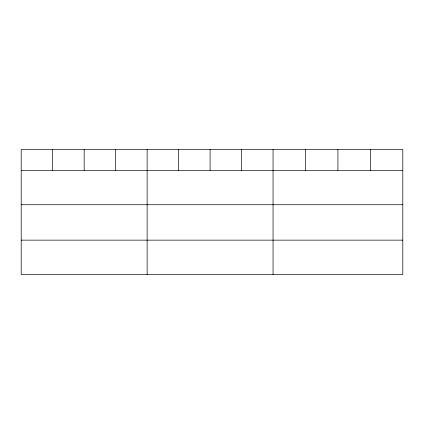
<?xml version="1.0" encoding="UTF-8"?>
<svg xmlns="http://www.w3.org/2000/svg" width="424" height="424" viewBox="0 0 424 424"><rect width="100%" height="100%" fill="white"/><g stroke="black" fill="none" stroke-linecap="round" stroke-linejoin="round"><path stroke-width="0.64" d="M402.8 204.723L402.8 149.476L21.2 149.476L21.2 274.524L402.8 274.524L402.8 204.723L21.2 204.723M21.2 170.342L402.8 170.342M21.2 240.143L402.8 240.143M370.364 149.476L370.364 170.342M337.928 149.476L337.928 170.342M305.492 149.476L305.492 170.342M273.056 149.476L273.056 274.524M241.574 149.476L241.574 170.342M210.092 149.476L210.092 170.342M178.61 149.476L178.61 170.342M147.128 149.476L147.128 274.524M115.646 149.476L115.646 170.342M84.164 149.476L84.164 170.342M52.682 149.476L52.682 170.342"/></g></svg>
